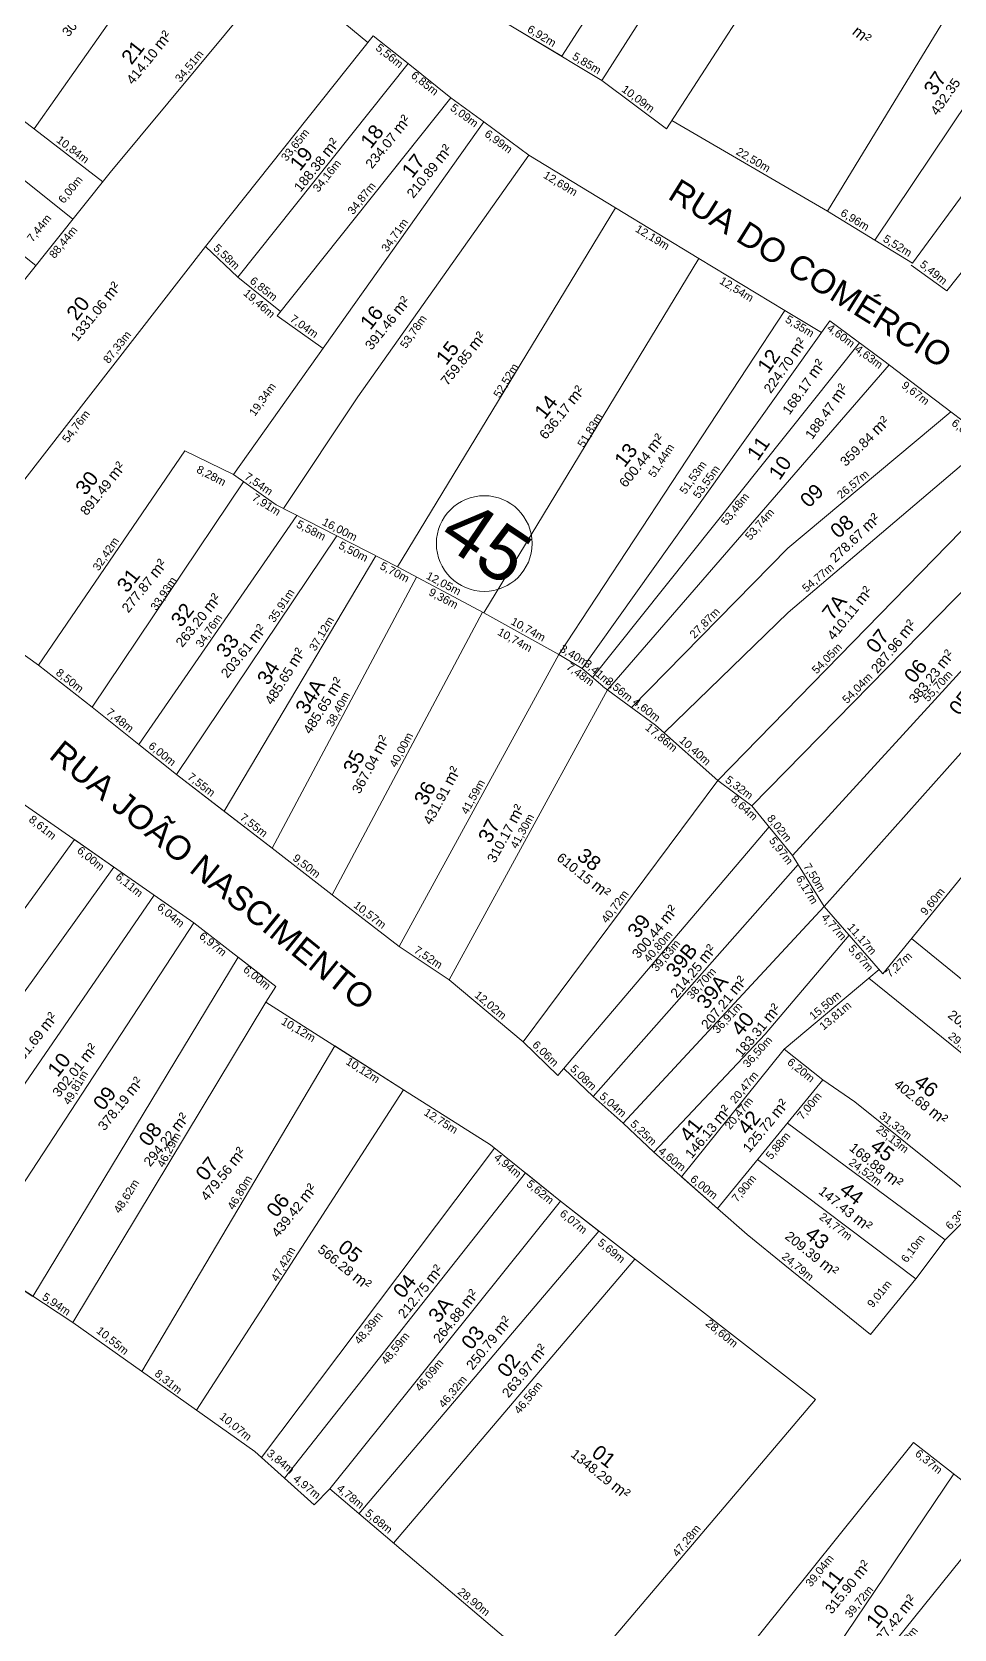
# Model space of a CAD drawing. Header units: metres. Extents: x 3808 to 8215, y 2374 to 6187.
# Drawn here: x 5761.7 to 5876.9, y 3909.4 to 4109 of the extents above; entities that cross this region are included whole.
import ezdxf

# ---------------------------------------------------------------- set-up
doc = ezdxf.new("R2010")
doc.units = ezdxf.units.M
doc.linetypes.add('CENTER', pattern=[2, 1.25, -0.25, 0.25, -0.25])
for name, color, linetype in [('0 - Cotas', 7, 'Continuous'), ('0 - Linhas Quadras', 7, 'Continuous'), ('0 - Nome Ruas', 7, 'CENTER'), ('0 - Numero de Lotes', 6, 'Continuous'), ('0 - Número de Quadra', 7, 'CENTER'), ('0 - Área Dos Lotes', 1, 'Continuous'), ('Fluxo', 170, 'Continuous')]:
    doc.layers.add(name, color=color, linetype=linetype)
doc.layers.add('0 - DIVISÃO DOS TERRENOS', color=7, linetype='Continuous', lineweight=5)
doc.styles.add('Arial', font='arial.ttf')
doc.styles.add('pedro', font='arial.ttf', dxfattribs={"height": 3})
doc.dimstyles.new('Copy(2) of ISO-25', dxfattribs={"dimtxt": 1, "dimasz": 2.5, "dimexe": 1.25, "dimexo": 0.625, "dimgap": 0.2, "dimtad": 1, "dimtoh": 1, "dimlfac": 1, "dimzin": 1, "dimtxsty": 'Arial', "dimblk": 'NONE', "dimcen": 0, "dimse1": 1, "dimse2": 1, "dimsd1": 1, "dimsd2": 1, "dimclrt": 256, "dimaunit": 1, "dimadec": 3, "dimazin": 0, "dimtfac": 1, "dimtmove": 0, "dimatfit": 3, "dimldrblk": 'NONE', "dimfxl": 1, "dimtolj": 1, "dimtzin": 0, "dimarcsym": 0})

# ---------------------------------------------------------------- blocks, each defined once
blk = doc.blocks.new('*D11793')
at = {"layer": 'Defpoints', "color": 0, "transparency": 16777216}
for p in [(5799.75, 4046.04, 0), (5804.64, 4043.53, 0), (5803.88, 4042.04)]:
    blk.add_point(p, dxfattribs=at)
at = {"layer": '0 - Cotas', "lineweight": 5, "transparency": 16777216, "insert": (5801.79, 4044.01), "char_height": 1, "attachment_point": 5, "rotation": 332.8755, "style": 'Arial'}
blk.add_mtext('\\A1;5,50m', dxfattribs=at)
blk = doc.blocks.new('_None')
blk = doc.blocks.new('*D11794')
at = {"layer": 'Defpoints', "color": 0, "transparency": 16777216}
for p in [(5804.64, 4043.53, 0), (5809.7, 4040.9, 0), (5808.97, 4039.48)]:
    blk.add_point(p, dxfattribs=at)
at = {"layer": '0 - Cotas', "lineweight": 5, "transparency": 16777216, "insert": (5806.95, 4041.43), "char_height": 1, "attachment_point": 5, "rotation": 332.465, "style": 'Arial'}
blk.add_mtext('\\A1;5,70m', dxfattribs=at)
blk = doc.blocks.new('*D11795')
at = {"layer": 'Defpoints', "color": 0, "transparency": 16777216}
for p in [(5779.73, 4016.23, 0), (5785.7, 4011.61, 0), (5785.7, 4011.61)]:
    blk.add_point(p, dxfattribs=at)
at = {"layer": '0 - Cotas', "lineweight": 5, "transparency": 16777216, "insert": (5782.79, 4014.88), "char_height": 1, "attachment_point": 5, "rotation": 322.2954, "style": 'Arial'}
blk.add_mtext('\\A1;7,55m', dxfattribs=at)
blk = doc.blocks.new('*D11796')
at = {"layer": 'Defpoints', "color": 0, "transparency": 16777216}
for p in [(5785.7, 4011.61, 0), (5791.68, 4006.99, 0), (5791.68, 4006.99)]:
    blk.add_point(p, dxfattribs=at)
at = {"layer": '0 - Cotas', "lineweight": 5, "transparency": 16777216, "insert": (5789.34, 4009.81), "char_height": 1, "attachment_point": 5, "rotation": 322.2954, "style": 'Arial'}
blk.add_mtext('\\A1;7,55m', dxfattribs=at)
blk = doc.blocks.new('*D11797')
at = {"layer": 'Defpoints', "color": 0, "transparency": 16777216}
for p in [(5804.64, 4043.53, 0), (5785.7, 4011.61, 0), (5785.7, 4011.61)]:
    blk.add_point(p, dxfattribs=at)
at = {"layer": '0 - Cotas', "lineweight": 5, "transparency": 16777216, "insert": (5797.92, 4033.77), "char_height": 1, "attachment_point": 5, "rotation": 59.3153, "style": 'Arial'}
blk.add_mtext('\\A1;37,12m', dxfattribs=at)
blk = doc.blocks.new('*D11798')
at = {"layer": 'Defpoints', "color": 0, "transparency": 16777216}
for p in [(5799.75, 4046.04, 0), (5779.73, 4016.23, 0), (5779.73, 4016.23)]:
    blk.add_point(p, dxfattribs=at)
at = {"layer": '0 - Cotas', "lineweight": 5, "transparency": 16777216, "insert": (5792.9, 4037.28), "char_height": 1, "attachment_point": 5, "rotation": 56.1038, "style": 'Arial'}
blk.add_mtext('\\A1;35,91m', dxfattribs=at)
blk = doc.blocks.new('*D11799')
at = {"layer": 'Defpoints', "color": 0, "transparency": 16777216}
for p in [(5794.78, 4048.58, 0), (5775.04, 4019.97, 0), (5775.04, 4019.97)]:
    blk.add_point(p, dxfattribs=at)
at = {"layer": '0 - Cotas', "lineweight": 5, "transparency": 16777216, "insert": (5783.85, 4034.15), "char_height": 1, "attachment_point": 5, "rotation": 55.3879, "style": 'Arial'}
blk.add_mtext('\\A1;34,76m', dxfattribs=at)
blk = doc.blocks.new('*D11815')
at = {"layer": 'Defpoints', "color": 0, "transparency": 16777216}
for p in [(5786.85, 4053.69, 0), (5793.05, 4049.4), (5793.09, 4049.45, 0)]:
    blk.add_point(p, dxfattribs=at)
at = {"layer": '0 - Cotas', "lineweight": 5, "transparency": 16777216, "insert": (5789.96, 4052.47), "char_height": 1, "attachment_point": 5, "rotation": 325.7726, "style": 'Arial'}
blk.add_mtext('\\A1;7,54m', dxfattribs=at)
blk = doc.blocks.new('*D11816')
at = {"layer": 'Defpoints', "color": 0, "transparency": 16777216}
for p in [(5808.66, 4105.08, 0), (5787.38, 4078.37, 0), (5788.7, 4077.31)]:
    blk.add_point(p, dxfattribs=at)
at = {"layer": '0 - Cotas', "lineweight": 5, "transparency": 16777216, "insert": (5798.59, 4091), "char_height": 1, "attachment_point": 5, "rotation": 51.4485, "style": 'Arial'}
blk.add_mtext('\\A1;34,16m', dxfattribs=at)
blk = doc.blocks.new('*D11817')
at = {"layer": 'Defpoints', "color": 0, "transparency": 16777216}
for p in [(5818.12, 4097.79, 0), (5798.04, 4069.47, 0), (5798.04, 4069.47)]:
    blk.add_point(p, dxfattribs=at)
at = {"layer": '0 - Cotas', "lineweight": 5, "transparency": 16777216, "insert": (5807.07, 4083.59), "char_height": 1, "attachment_point": 5, "rotation": 54.6634, "style": 'Arial'}
blk.add_mtext('\\A1;34,71m', dxfattribs=at)
blk = doc.blocks.new('*D11986')
at = {"layer": 'Defpoints', "color": 0, "transparency": 16777216}
for p in [(5861.35, 4072.92, 0), (5864.13, 4068.94), (5865.05, 4070.18, 0)]:
    blk.add_point(p, dxfattribs=at)
at = {"layer": '0 - Cotas', "transparency": 16777216, "insert": (5862.7, 4071), "char_height": 1, "attachment_point": 5, "rotation": 323.4501, "style": 'Arial'}
blk.add_mtext('\\A1;4,60m', dxfattribs=at)
blk = doc.blocks.new('*D11987')
at = {"layer": 'Defpoints', "color": 0, "transparency": 16777216}
for p in [(5865.05, 4070.18, 0), (5868.77, 4067.42, 0), (5867.82, 4066.15)]:
    blk.add_point(p, dxfattribs=at)
at = {"layer": '0 - Cotas', "transparency": 16777216, "insert": (5866.19, 4068.35), "char_height": 1, "attachment_point": 5, "rotation": 323.4501, "style": 'Arial'}
blk.add_mtext('\\A1;4,63m', dxfattribs=at)
blk = doc.blocks.new('*D11988')
at = {"layer": 'Defpoints', "color": 0, "transparency": 16777216}
for p in [(5868.77, 4067.42, 0), (5876.46, 4061.56, 0), (5875.43, 4060.21)]:
    blk.add_point(p, dxfattribs=at)
at = {"layer": '0 - Cotas', "transparency": 16777216, "insert": (5872.02, 4063.82), "char_height": 1, "attachment_point": 5, "rotation": 322.7078, "style": 'Arial'}
blk.add_mtext('\\A1;9,67m', dxfattribs=at)
blk = doc.blocks.new('*D11989')
at = {"layer": 'Defpoints', "color": 0, "transparency": 16777216}
for p in [(5865.05, 4070.18, 0), (5831.71, 4028.35, 0), (5833.03, 4027.3)]:
    blk.add_point(p, dxfattribs=at)
at = {"layer": '0 - Cotas', "transparency": 16777216, "insert": (5849.58, 4049.35), "char_height": 1, "attachment_point": 5, "rotation": 51.4477, "style": 'Arial'}
blk.add_mtext('\\A1;53,48m', dxfattribs=at)
blk = doc.blocks.new('*D11990')
at = {"layer": 'Defpoints', "color": 0, "transparency": 16777216}
for p in [(5868.77, 4067.42, 0), (5833.56, 4026.82, 0), (5834.86, 4025.7)]:
    blk.add_point(p, dxfattribs=at)
at = {"layer": '0 - Cotas', "transparency": 16777216, "insert": (5852.65, 4047.44), "char_height": 1, "attachment_point": 5, "rotation": 49.0726, "style": 'Arial'}
blk.add_mtext('\\A1;53,74m', dxfattribs=at)
blk = doc.blocks.new('*D11991')
at = {"layer": 'Defpoints', "color": 0, "transparency": 16777216}
for p in [(5876.46, 4061.56, 0), (5856.1, 4044.5), (5856.1, 4044.5)]:
    blk.add_point(p, dxfattribs=at)
at = {"layer": '0 - Cotas', "transparency": 16777216, "insert": (5864.3, 4052.42), "char_height": 1, "attachment_point": 5, "rotation": 39.966, "style": 'Arial'}
blk.add_mtext('\\A1;26,57m', dxfattribs=at)
blk = doc.blocks.new('*D11992')
at = {"layer": 'Defpoints', "color": 0, "transparency": 16777216}
for p in [(5856.1, 4044.5), (5836.6, 4024.58, 0), (5836.6, 4024.58)]:
    blk.add_point(p, dxfattribs=at)
at = {"layer": '0 - Cotas', "transparency": 16777216, "insert": (5845.78, 4035.1), "char_height": 1, "attachment_point": 5, "rotation": 45.6027, "style": 'Arial'}
blk.add_mtext('\\A1;27,87m', dxfattribs=at)
blk = doc.blocks.new('*D11993')
at = {"layer": 'Defpoints', "color": 0, "transparency": 16777216}
for p in [(5876.46, 4061.56, 0), (5880.29, 4056.54), (5881.3, 4057.87, 0)]:
    blk.add_point(p, dxfattribs=at)
at = {"layer": '0 - Cotas', "transparency": 16777216, "insert": (5878.26, 4059.1), "char_height": 1, "attachment_point": 5, "rotation": 322.7078, "style": 'Arial'}
blk.add_mtext('\\A1;6,09m', dxfattribs=at)

msp = doc.modelspace()

# ---------------------------------------------------------------- hatches: boundary and pattern name
at = {"layer": 'Fluxo', "lineweight": 5}
h = msp.add_hatch(dxfattribs=at)
h.set_pattern_fill('ANSI32', color=256, scale=0.15)
h.set_pattern_definition([(45, (-581.274, 256.0805), (-1.01027881, 1.01027881), []), (45, (-580.6005, 256.0805), (-1.01027881, 1.01027881), [])])
edge = h.paths.add_edge_path()
edge.add_arc((6409.322, 3934.822), 605.94, 215.558436, 220.888153)
edge.add_arc((6409.322, 3934.822), 601.94, 215.558436, 220.888153)
edge.add_line((5951.237, 3538.183), (5954.261, 3540.801))
edge.add_arc((10925.118, 7550.386), 6385.997, 217.3930198, 218.3872368)
edge.add_arc((10925.118, 7550.386), 6389.997, 217.3930198, 218.3872368)
edge.add_arc((8022.058, 5423.597), 2788.956, 216.17081, 218.897105)
edge.add_arc((8022.058, 5423.597), 2792.956, 216.17081, 218.897105)
edge.add_arc((6561.25, 4446.689), 1035.746, 216.369866, 220.234553)
edge.add_arc((6561.25, 4446.689), 1039.746, 216.369866, 220.234553)
edge.add_line((5727.223, 3832.546), (5655.544, 3923.802))
edge.add_line((5724.078, 3830.075), (5652.399, 3921.332))
edge.add_line((5655.674, 3923.617), (5438.849, 4274.969))
edge.add_line((5652.27, 3921.517), (5435.445, 4272.868))

# ---------------------------------------------------------------- linework, layer by layer
at = {"layer": '0 - Cotas', "lineweight": 5}
for p, q in [((5814.024, 4100.812, 0), (5806.49, 4091.358, 0)), ((5785.703, 4011.612, 0), (5804.645, 4043.533, 0)), ((5779.727, 4016.232, 0), (5791.679, 4006.992, 0))]:
    msp.add_line(p, q, dxfattribs=at)
at = {"layer": '0 - DIVISÃO DOS TERRENOS'}
for p, q in [((5861.35, 4072.918, 0), (5865.045, 4070.179, 0)), ((5865.045, 4070.179, 0), (5831.714, 4028.354, 0)), ((5868.768, 4067.419, 0), (5833.564, 4026.817, 0)), ((5876.459, 4061.562, 0), (5856.098, 4044.498)), ((5856.098, 4044.498), (5836.598, 4024.583, 0)), ((5856.157, 4036.485, 0), (5840.665, 4021.423, 0))]:
    msp.add_line(p, q, dxfattribs=at)
at = {"layer": '0 - Linhas Quadras', "linetype": 'Continuous', "lineweight": 5}
for p, q in [((5840.946, 4096.915, 0), (5869.23, 4140.651, 0)), ((5827.856, 4105.985, 0), (5846.493, 4134.917, 0)), ((5861.05, 4086.621, 0), (5889.181, 4132.721, 0)), ((5832.864, 4102.957, 0), (5851.112, 4131.576, 0)), ((5866.994, 4082.994, 0), (5897, 4127.867, 0)), ((5781.312, 4124.413, 0), (5761.945, 4096.921, 0)), ((5871.703, 4080.121, 0), (5903.44, 4123.56, 0)), ((5909.266, 4118.627, 0), (5875.964, 4076.664, 0)), ((5792.545, 4116.897, 0), (5771.452, 4091.454, 0)), ((5803.643, 4107.697, 0), (5792.545, 4116.897, 0)), ((5815.979, 4113.166, 0), (5832.864, 4102.957, 0)), ((5804.319, 4108.546, 0), (5783.347, 4082.228, 0)), ((5808.665, 4105.083, 0), (5804.319, 4108.546, 0)), ((5821.937, 4109.563, 0), (5827.856, 4105.985, 0)), ((5749.354, 4106.6, 0), (5770.539, 4090.314, 0)), ((5808.665, 4105.083, 0), (5787.377, 4078.37, 0)), ((5814.024, 4100.812, 0), (5808.665, 4105.083, 0)), ((5832.864, 4102.957, 0), (5840.946, 4096.915, 0)), ((5814.024, 4100.812, 0), (5792.294, 4073.544, 0)), ((5818.118, 4097.79, 0), (5814.024, 4100.812, 0)), ((5741.325, 4096.475, 0), (5762.139, 4079.818, 0)), ((5818.118, 4097.79, 0), (5786.854, 4053.694, 0)), ((5823.738, 4093.64, 0), (5818.118, 4097.79, 0)), ((5841.617, 4097.952, 0), (5861.05, 4086.621, 0)), ((5823.738, 4093.64, 0), (5802.372, 4063.426, 0)), ((5834.588, 4087.052, 0), (5823.738, 4093.64, 0)), ((5771.452, 4091.454, 0), (5736.837, 4048.204, 0)), ((5758.605, 4092.179, 0), (5766.789, 4085.629, 0)), ((5834.588, 4087.052, 0), (5807.33, 4042.158, 0)), ((5845.011, 4080.724, 0), (5834.588, 4087.052, 0)), ((5861.05, 4086.621, 0), (5866.994, 4082.994, 0)), ((5866.994, 4082.994, 0), (5871.703, 4080.121, 0)), ((5783.347, 4082.228, 0), (5749.778, 4038.964, 0)), ((5783.347, 4082.228, 0), (5787.377, 4078.37, 0)), ((5845.011, 4080.724, 0), (5818.114, 4036.425, 0)), ((5855.727, 4074.218, 0), (5845.011, 4080.724, 0)), ((5875.964, 4076.664, 0), (5871.539, 4079.897, 0)), ((5787.377, 4078.37, 0), (5792.736, 4074.099, 0)), ((5792.294, 4073.544, 0), (5798.039, 4069.471, 0)), ((5855.727, 4074.218, 0), (5827.508, 4031.21, 0)), ((5861.35, 4072.918, 0), (5830.42, 4029.462, 0)), ((5860.299, 4071.442, 0), (5855.727, 4074.218, 0)), ((5867.944, 4068.047, 0), (5861.35, 4072.918, 0)), ((5873.343, 4063.935, 0), (5867.944, 4068.047, 0)), ((5793.087, 4049.454, 0), (5802.372, 4063.426, 0)), ((5881.301, 4057.874, 0), (5873.343, 4063.935, 0)), ((5762.498, 4029.882, 0), (5780.772, 4056.66, 0)), ((5780.772, 4056.66, 0), (5786.854, 4053.694, 0)), ((5881.301, 4057.874, 0), (5856.157, 4036.485, 0)), ((5769.186, 4024.642, 0), (5788.1, 4052.811, 0)), ((5786.854, 4053.694, 0), (5792.177, 4049.92, 0)), ((5885.105, 4054.163, 0), (5847.36, 4015.478, 0)), ((5889.428, 4050.889, 0), (5851.619, 4012.285, 0)), ((5775.037, 4019.974, 0), (5794.783, 4048.585, 0)), ((5807.33, 4042.158, 0), (5792.177, 4049.92, 0)), ((5894.251, 4047.238, 0), (5856.711, 4006.088, 0)), ((5779.727, 4016.232, 0), (5799.754, 4046.039, 0)), ((5899.431, 4043.316, 0), (5860.635, 3999.699, 0)), ((5791.679, 4006.992, 0), (5809.703, 4040.896, 0)), ((5807.33, 4042.158, 0), (5818.114, 4036.425, 0)), ((5749.778, 4038.964, 0), (5762.498, 4029.882, 0)), ((5799.196, 4001.182, 0), (5817.971, 4036.501, 0)), ((5818.114, 4036.425, 0), (5827.508, 4031.21, 0)), ((5807.557, 3994.719, 0), (5827.508, 4031.21, 0)), ((5827.508, 4031.21, 0), (5830.42, 4029.462, 0)), ((5762.498, 4029.882, 0), (5769.186, 4024.642, 0)), ((5830.42, 4029.462, 0), (5833.008, 4027.247, 0)), ((5813.816, 3990.541, 0), (5833.564, 4026.817, 0)), ((5832.998, 4027.235, 0), (5839.582, 4022.385, 0)), ((5769.186, 4024.642, 0), (5775.037, 4019.974, 0)), ((5839.582, 4022.385, 0), (5847.36, 4015.478, 0)), ((5775.037, 4019.974, 0), (5779.727, 4016.232, 0)), ((5779.727, 4016.232, 0), (5784.87, 4012.256, 0)), ((5823.033, 3982.821, 0), (5847.36, 4015.478, 0)), ((5847.36, 4015.478, 0), (5851.619, 4012.285, 0)), ((5781.908, 3997.675, 0), (5759.91, 4013.026, 0)), ((5784.87, 4012.256, 0), (5791.679, 4006.992, 0)), ((5851.619, 4012.285, 0), (5856.711, 4006.088, 0)), ((5868, 3991.307, 0), (5884.558, 4011.719, 0)), ((5827.355, 3978.576, 0), (5853.76, 4009.679, 0)), ((5766.986, 4008.088, 0), (5740.76, 3971.796, 0)), ((5771.923, 4004.643, 0), (5766.986, 4008.088, 0)), ((5791.679, 4006.992, 0), (5799.196, 4001.182, 0)), ((5771.923, 4004.643, 0), (5745.51, 3967.878, 0)), ((5831.778, 3975.954, 0), (5857.406, 4004.956, 0)), ((5856.711, 4006.088, 0), (5860.635, 3999.699, 0)), ((5776.944, 4001.139, 0), (5750.934, 3963.238, 0)), ((5781.908, 3997.675, 0), (5776.944, 4001.139, 0)), ((5799.196, 4001.182, 0), (5807.557, 3994.719, 0)), ((5835.557, 3972.615, 0), (5860.635, 3999.699, 0)), ((5860.635, 3999.699, 0), (5868, 3991.307, 0)), ((5754.499, 3955.765, 0), (5781.908, 3997.675, 0)), ((5792.162, 3989.725, 0), (5781.908, 3997.675, 0)), ((5807.557, 3994.719, 0), (5813.816, 3990.541, 0)), ((5853.274, 3983.774, 0), (5863.78, 3996.115, 0)), ((5893.248, 3978.106, 0), (5871.562, 3995.698, 0)), ((5787.42, 3993.401, 0), (5761.796, 3950.977, 0)), ((5792.162, 3989.725, 0), (5787.42, 3993.401, 0)), ((5866.226, 3990.765, 0), (5855.643, 3981.894, 0)), ((5866.226, 3990.765, 0), (5867.522, 3991.852, 0)), ((5888.955, 3972.406, 0), (5866.226, 3990.765, 0)), ((5790.904, 3987.745, 0), (5792.162, 3989.725, 0)), ((5813.816, 3990.541, 0), (5823.033, 3982.821, 0)), ((5790.904, 3987.745, 0), (5766.791, 3947.699, 0)), ((5808.114, 3976.817, 0), (5790.904, 3987.745, 0)), ((5823.033, 3982.821, 0), (5827.355, 3978.576, 0)), ((5839.355, 3968.99, 0), (5853.274, 3983.774, 0)), ((5799.509, 3982.281, 0), (5775.417, 3941.583, 0)), ((5808.114, 3976.817, 0), (5799.509, 3982.281, 0)), ((5860.498, 3978.041, 0), (5855.643, 3981.894, 0)), ((5828.112, 3979.468, 0), (5831.778, 3975.954, 0)), ((5808.114, 3976.817, 0), (5782.213, 3936.764, 0)), ((5818.949, 3969.937, 0), (5808.114, 3976.817, 0)), ((5847.314, 3961.981, 0), (5860.498, 3978.041, 0)), ((5864.472, 3975.295, 0), (5860.498, 3978.041, 0)), ((5831.778, 3975.954, 0), (5835.557, 3972.615, 0)), ((5880.302, 3962.578, 0), (5864.472, 3975.295, 0)), ((5875.78, 3958.066, 0), (5856.056, 3972.63, 0)), ((5835.557, 3972.615, 0), (5839.355, 3968.99, 0)), ((5819.481, 3969.508, 0), (5790.359, 3930.828, 0)), ((5827.706, 3962.876, 0), (5818.949, 3969.937, 0)), ((5839.355, 3968.99, 0), (5847.314, 3961.981, 0)), ((5872.114, 3953.195, 0), (5852.327, 3968.088, 0)), ((5823.328, 3966.407, 0), (5793.219, 3928.261, 0)), ((5827.706, 3962.876, 0), (5823.328, 3966.407, 0)), ((5827.706, 3962.876, 0), (5798.883, 3926.911, 0)), ((5859.567, 3938.083, 0), (5827.706, 3962.876, 0)), ((5832.502, 3959.145, 0), (5827.706, 3962.876, 0)), ((5847.314, 3961.981, 0), (5851.019, 3958.716, 0)), ((5875.78, 3958.066, 0), (5880.302, 3962.578, 0)), ((5832.502, 3959.145, 0), (5802.53, 3923.817, 0)), ((5851.019, 3958.716, 0), (5855.731, 3954.892, 0)), ((5872.114, 3953.195, 0), (5875.78, 3958.066, 0)), ((5766.791, 3947.699, 0), (5754.499, 3955.765, 0)), ((5761.796, 3950.977, 0), (5754.499, 3955.765, 0)), ((5836.991, 3955.651, 0), (5806.863, 3920.14, 0)), ((5855.731, 3954.892, 0), (5866.439, 3946.202, 0)), ((5866.439, 3946.202, 0), (5872.114, 3953.195, 0)), ((5789.516, 3931.585, 0), (5766.791, 3947.699, 0)), ((5859.567, 3938.083, 0), (5828.658, 3901.65, 0)), ((5841.821, 3895.328, 0), (5871.819, 3932.717, 0)), ((5871.819, 3932.717, 0), (5895.563, 3914.151, 0)), ((5796.922, 3924.937, 0), (5789.516, 3931.585, 0)), ((5854.544, 3895.688, 0), (5876.836, 3928.794, 0)), ((5798.883, 3926.911, 0), (5796.922, 3924.937, 0)), ((5828.658, 3901.65, 0), (5798.883, 3926.911, 0)), ((5882.662, 3924.239, 0), (5857.528, 3893.011, 0))]:
    msp.add_line(p, q, dxfattribs=at)
at = {"layer": '0 - Linhas Quadras', "lineweight": 5}
for p, q in [((5842.811, 3965.946, 0), (5855.643, 3981.894, 0)), ((5847.314, 3961.981, 0), (5842.811, 3965.946, 0))]:
    msp.add_line(p, q, dxfattribs=at)
at = {"layer": '0 - Número de Quadra', "linetype": 'ByBlock', "lineweight": 5}
msp.add_circle((5818.181, 4045.085, 0), 5.979, dxfattribs=at)

# ---------------------------------------------------------------- texts
at = {"layer": '0 - Cotas', "lineweight": 5, "style": 'Arial'}
for s, rotation, p in [('6,92m', 328.84388, (5823.458, 4109.111, 0)), ('34,51m', 50.38223, (5780.215, 4102.648, 0)), ('5,56m', 321.44849, (5804.525, 4106.874, 0)), ('5,85m', 328.84388, (5829.089, 4105.706, 0)), ('6,85m', 321.44849, (5808.936, 4103.432, 0)), ('10,09m', 323.21791, (5835.254, 4101.67, 0)), ('5,09m', 323.5623, (5813.846, 4099.354, 0)), ('33,65m', 51.44849, (5793.485, 4092.787, 0)), ('6,99m', 323.5623, (5818.124, 4096.089, 0)), ('10,84m', 322.44907, (5764.642, 4095.352, 0)), ('22,50m', 329.75346, (5849.544, 4093.793, 0)), ('6,00m', 51.32833, (5765.65, 4087.509, 0)), ('12,69m', 328.73534, (5825.463, 4090.872, 0)), ('34,87m', 51.44849, (5801.796, 4086.11, 0)), ('6,96m', 328.60862, (5862.589, 4086.15, 0)), ('7,44m', 51.32833, (5761.743, 4082.693, 0)), ('88,44m', 50.95918, (5764.492, 4080.63, 0)), ('12,19m', 328.73534, (5836.957, 4084.15, 0)), ('5,58m', 316.25356, (5784.247, 4081.919, 0)), ('5,52m', 328.60862, (5867.913, 4082.902, 0)), ('5,49m', 320.95059, (5872.508, 4079.804, 0)), ('19,46m', 319.034, (5787.994, 4076.247, 0)), ('6,85m', 321.44849, (5788.802, 4077.746, 0)), ('12,54m', 328.73534, (5847.469, 4077.658, 0)), ('7,04m', 324.66337, (5793.824, 4072.95, 0)), ('53,78m', 55.25185, (5808.404, 4069.382, 0)), ('5,35m', 328.73534, (5855.699, 4072.832, 0)), ('87,33m', 51.91502, (5771.262, 4067.502, 0)), ('52,52m', 58.73534, (5820.113, 4063.211, 0)), ('19,34m', 54.66337, (5789.527, 4060.92, 0)), ('54,76m', 52.19248, (5766.139, 4057.585, 0)), ('51,83m', 58.73534, (5830.611, 4057.007, 0)), ('51,44m', 56.73004, (5839.431, 4053.238, 0)), ('8,28m', 332.28479, (5782.133, 4054.035, 0)), ('51,53m', 54.55892, (5843.315, 4051.163, 0)), ('53,55m', 54.6938, (5844.994, 4050.619, 0)), ('7,91m', 327.69508, (5789.065, 4050.575, 0)), ('5,58m', 332.87548, (5794.611, 4047.185, 0)), ('16,00m', 332.87548, (5797.835, 4047.471, 0)), ('32,42m', 55.68974, (5770, 4041.585, 0)), ('33,93m', 56.12193, (5777.229, 4036.62, 0)), ('12,05m', 332.00436, (5810.825, 4040.752, 0)), ('54,77m', 40.38653, (5858.421, 4038.934, 0)), ('9,36m', 332.00436, (5811.147, 4038.699, 0)), ('10,74m', 330.96708, (5821.405, 4035.055, 0)), ('10,74m', 330.96708, (5819.741, 4033.737, 0)), ('3,40m', 329.02295, (5827.519, 4031.67, 0)), ('3,41m', 319.16359, (5830.518, 4029.916, 0)), ('54,05m', 45.70411, (5859.711, 4028.709, 0)), ('8,50m', 321.92184, (5764.574, 4028.763, 0)), ('7,48m', 324.04249, (5828.337, 4029.476, 0)), ('54,04m', 45.59577, (5863.516, 4025.004, 0)), ('55,70m', 47.62661, (5873.627, 4025.223, 0)), ('3,56m', 320.28907, (5833.219, 4027.725, 0)), ('7,48m', 321.41645, (5770.853, 4023.823, 0)), ('38,40m', 62.00436, (5799.252, 4022.089, 0)), ('4,60m', 322.25155, (5836.629, 4025.114, 0)), ('40,00m', 62.00436, (5807.154, 4017.004, 0)), ('17,86m', 320.58269, (5838.208, 4021.924, 0)), ('10,40m', 318.39485, (5842.456, 4020.368, 0)), ('6,00m', 321.41645, (5776.128, 4019.614, 0)), ('41,59m', 61.33294, (5816.082, 4011.144, 0)), ('5,32m', 323.13899, (5848.189, 4015.357, 0)), ('8,64m', 317.82105, (5848.916, 4012.991, 0)), ('8,61m', 320.93117, (5761.191, 4010.431, 0)), ('41,30m', 61.43647, (5822.242, 4006.856, 0)), ('8,02m', 309.41185, (5853.444, 4010.694, 0)), ('6,00m', 320.93117, (5767.208, 4006.551, 0)), ('5,97m', 307.66707, (5853.708, 4007.922, 0)), ('9,50m', 322.29542, (5794.159, 4005.581, 0)), ('7,50m', 301.55135, (5858.004, 4004.747, 0)), ('6,11m', 320.93117, (5772.021, 4003.268, 0)), ('6,17m', 301.55135, (5857.08, 4003.2, 0)), ('40,72m', 53.31696, (5833.505, 3997.549, 0)), ('9,60m', 50.95061, (5873.343, 3998.529, 0)), ('6,04m', 320.93117, (5777.208, 3999.476, 0)), ('10,57m', 322.29542, (5801.753, 3999.711, 0)), ('4,77m', 311.27517, (5860.231, 3998.314, 0)), ('11,17m', 311.27517, (5863.467, 3997.078, 0)), ('6,97m', 320.93117, (5782.474, 3995.859, 0)), ('7,52m', 326.27673, (5809.304, 3994.034, 0)), ('40,80m', 49.66943, (5838.768, 3992.638, 0)), ('39,63m', 49.66943, (5839.73, 3991.482, 0)), ('5,67m', 311.27517, (5863.588, 3994.409, 0)), ('7,27m', 42.75529, (5868.879, 3990.765, 0)), ('6,00m', 320.93117, (5787.977, 3991.673, 0)), ('38,70m', 48.53324, (5844.134, 3988.039, 0)), ('12,02m', 320.04875, (5816.871, 3988.503, 0)), ('15,50m', 39.9706, (5859.306, 3985.486, 0)), ('36,91m', 47.20201, (5847.345, 3983.75, 0)), ('13,81m', 39.9706, (5860.571, 3984.194, 0)), ('10,12m', 329.60988, (5792.71, 3985.081, 0)), ('6,06m', 315.52225, (5824.102, 3982.331, 0)), ('36,50m', 47.99662, (5851.13, 3979.486, 0)), ('29,22m', 321.07254, (5876.048, 3983.345, 0)), ('10,12m', 327.51821, (5800.79, 3980.089, 0)), ('6,20m', 320.93117, (5855.945, 3980.094, 0)), ('49,81m', 58.90189, (5766.342, 3974.835, 0)), ('5,08m', 316.22391, (5828.831, 3979.332, 0)), ('20,47m', 50.93117, (5849.561, 3974.989, 0)), ('5,04m', 318.53324, (5832.49, 3975.859, 0)), ('20,47m', 50.93117, (5848.905, 3971.761, 0)), ('7,00m', 50.61751, (5857.949, 3972.987, 0)), ('12,75m', 327.75438, (5810.541, 3973.728, 0)), ('5,25m', 316.3367, (5836.339, 3972.421, 0)), ('31,32m', 321.9276, (5867.449, 3973.38, 0)), ('46,29m', 61.94505, (5778.114, 3967.015, 0)), ('5,88m', 50.61751, (5854.035, 3967.999, 0)), ('25,13m', 322.01797, (5867.049, 3971.689, 0)), ('4,94m', 320.93117, (5819.307, 3968.187, 0)), ('4,60m', 320.93117, (5839.842, 3968.992, 0)), ('24,52m', 323.55832, (5863.637, 3967.529, 0)), ('48,62m', 57.76791, (5772.64, 3961.27, 0)), ('46,80m', 59.42226, (5786.872, 3961.715, 0)), ('5,62m', 320.93117, (5823.36, 3964.877, 0)), ('6,00m', 320.93117, (5843.822, 3965.486, 0)), ('7,90m', 50.61751, (5849.779, 3962.675, 0)), ('6,07m', 320.93117, (5827.522, 3961.164, 0)), ('24,77m', 323.03324, (5859.949, 3960.723, 0)), ('6,39m', 44.93885, (5876.398, 3959.247, 0)), ('47,42m', 60.64147, (5792.344, 3952.75, 0)), ('5,69m', 320.93117, (5832.265, 3957.527, 0)), ('6,10m', 53.03324, (5870.961, 3955.113, 0)), ('24,79m', 320.47748, (5855.252, 3955.82, 0)), ('9,01m', 50.93995, (5866.699, 3949.478, 0)), ('5,94m', 326.2974, (5762.848, 3950.685, 0)), ('48,39m', 50.93117, (5802.618, 3944.911, 0)), ('10,55m', 320.93117, (5769.634, 3946.534, 0)), ('28,60m', 320.93117, (5845.747, 3947.448, 0)), ('48,59m', 50.93117, (5805.977, 3942.375, 0)), ('46,09m', 50.93117, (5810.22, 3939.025, 0)), ('8,31m', 320.93117, (5776.911, 3941.165, 0)), ('46,32m', 50.93117, (5813.15, 3936.957, 0)), ('46,56m', 50.93117, (5822.578, 3936.207, 0)), ('10,07m', 320.93117, (5785.004, 3935.802, 0)), ('3,84m', 320.93117, (5790.923, 3931.194, 0)), ('6,37m', 320.93117, (5871.912, 3931.166, 0)), ('4,97m', 320.93117, (5794.219, 3928.026, 0)), ('4,78m', 320.93117, (5799.655, 3926.818, 0)), ('5,68m', 320.93117, (5803.197, 3923.72, 0)), ('47,28m', 50.93117, (5842.356, 3918.337, 0)), ('39,04m', 50.93117, (5858.991, 3914.579, 0)), ('28,90m', 320.93117, (5814.779, 3913.883, 0)), ('39,72m', 50.93117, (5863.921, 3910.697, 0)), ('40,09m', 50.93117, (5869.502, 3905.567, 0))]:
    msp.add_text(s, height=1, rotation=rotation, dxfattribs=at).set_placement(p)
at = {"layer": '0 - Nome Ruas', "linetype": 'Continuous', "lineweight": 5, "style": 'pedro'}
for s, rotation, p in [('RUA DO COMÉRCIO', 328.09484, (5840.963, 4088.283, 0)), ('RUA JOÃO NASCIMENTO', 320.94512, (5763.641, 4018.379, 0))]:
    msp.add_text(s, height=3, rotation=rotation, dxfattribs=at).set_placement(p)
at = {"layer": '0 - Numero de Lotes', "lineweight": 5, "style": 'Arial'}
for s, rotation, p in [('21', 51.92725, (5774.112, 4104.819, -540.279)), ('37', 56.00923, (5874.453, 4100.939, -540.279)), ('18', 51.92725, (5803.999, 4094.322, -540.279)), ('19', 51.92725, (5795.156, 4091.525, -540.279)), ('17', 51.92725, (5809.164, 4090.635, -540.279)), ('20', 51.92725, (5767.264, 4072.836, -540.279)), ('16', 51.92725, (5803.953, 4071.668, -540.279)), ('15', 51.92725, (5813.422, 4067.245, -540.279)), ('12', 55.39238, (5853.667, 4066.229, -540.279)), ('14', 51.92725, (5825.728, 4060.496, -540.279)), ('13', 51.92725, (5835.705, 4054.487, -540.279)), ('11', 55.39238, (5852.361, 4055.32, -540.279)), ('10', 55.39238, (5855.078, 4052.886, -540.279)), ('30', 51.92725, (5768.369, 4050.989, -540.279)), ('09', 44.91003, (5858.732, 4049.441, -540.279)), ('08', 40.30363, (5862.376, 4045.623, -540.279)), ('31', 51.92725, (5773.554, 4038.814, -540.279)), ('32', 51.92725, (5780.296, 4034.501, -540.279)), ('7A', 51.92725, (5861.674, 4035.377, -540.279)), ('33', 51.92725, (5785.941, 4030.658, -540.279)), ('07', 51.92725, (5867.16, 4031.239, -540.279)), ('06', 51.92725, (5871.908, 4027.49, -540.279)), ('34', 58.4996, (5791.22, 4027.246, -540.279)), ('34A', 58.4996, (5796.011, 4023.582, -540.279)), ('05', 51.92725, (5877.529, 4023.479, -540.279)), ('35', 62.30702, (5802.036, 4016.133, -540.279)), ('36', 62.30702, (5810.908, 4012.216, -540.279)), ('37', 62.30702, (5818.92, 4007.506, -540.279)), ('38', 321.92725, (5829.629, 4005.758, -540.279)), ('39', 51.29314, (5837.325, 3995.618, -540.279)), ('39B', 51.29314, (5842.123, 3990.68, -540.279)), ('39A', 51.29314, (5845.954, 3986.747, -540.279)), ('40', 51.29314, (5850.276, 3983.38, -540.279)), ('10', 51.92725, (5764.897, 3978.279, -540.279)), ('09', 51.92725, (5770.583, 3974.09, -540.279)), ('46', 321.92725, (5871.733, 3977.469, -540.279)), ('08', 51.92725, (5776.287, 3969.585, -540.279)), ('41', 51.92725, (5843.836, 3970.134, -540.279)), ('42', 51.92725, (5851.093, 3971.053, -540.279)), ('45', 321.92725, (5866.267, 3969.436, -540.279)), ('07', 51.92725, (5783.391, 3965.276, -540.279)), ('44', 321.92725, (5862.419, 3964.013, -540.279)), ('06', 51.92725, (5792.243, 3960.716, -540.279)), ('43', 321.92725, (5858.117, 3958.466, -540.279)), ('05', 321.92725, (5799.762, 3956.792, -540.279)), ('04', 51.92725, (5808.056, 3950.601, -540.279)), ('3A', 51.92725, (5812.46, 3947.526, -540.279)), ('03', 51.92725, (5816.584, 3944.178, -540.279)), ('02', 51.92725, (5821.065, 3940.696, -540.279)), ('01', 321.92725, (5831.459, 3931.15, -540.279)), ('11', 51.92725, (5861.451, 3913.682, -540.279)), ('10', 51.92725, (5867.168, 3909.346, -540.279))]:
    msp.add_text(s, height=1.8197, rotation=rotation, dxfattribs=at).set_placement(p)
at = {"layer": '0 - Número de Quadra', "linetype": 'Continuous', "lineweight": 5, "style": 'pedro'}
msp.add_text('45', height=6.7786, rotation=326.0146, dxfattribs=at).set_placement((5812.212, 4045.439, 0))
at = {"layer": '0 - Área Dos Lotes', "lineweight": 5, "style": 'Arial'}
for s, height, rotation, p in [('303.50 ', 1.2, 50.93117, (5766.246, 4108.318, 0)), ('m²', 1.4, 50.93117, (5777.813, 4106.702, 0)), ('m²', 1.4, 320.93117, (5864.048, 4108.855, 0)), ('414.10 ', 1.2, 50.93117, (5774.288, 4102.359, 0)), ('432.35 ', 1.2, 55.01315, (5874.803, 4098.499, 0)), ('m²', 1.4, 50.93117, (5807.683, 4096.183, 0)), ('234.07 ', 1.2, 50.93117, (5804.158, 4091.841, 0)), ('m²', 1.4, 50.93117, (5798.755, 4093.283, 0)), ('m²', 1.4, 50.93117, (5812.848, 4092.497, 0)), ('188.38 ', 1.2, 50.93117, (5795.23, 4088.94, 0)), ('210.89 ', 1.2, 50.93117, (5809.322, 4088.154, 0)), ('m²', 1.4, 50.93117, (5771.451, 4075.317, 0)), ('1331.06 ', 1.2, 50.93117, (5767.338, 4070.251, 0)), ('m²', 1.4, 50.93117, (5807.623, 4073.512, 0)), ('391.46 ', 1.2, 50.93117, (5804.098, 4069.17, 0)), ('m²', 1.4, 50.93117, (5817.087, 4069.083, 0)), ('m²', 1.4, 54.3963, (5857.231, 4068.31, 0)), ('759.85 ', 1.2, 50.93117, (5813.562, 4064.74, 0)), ('224.70', 1.2, 54.3963, (5853.975, 4063.762, 0)), ('m²', 1.4, 54.3963, (5859.569, 4065.634, 0)), ('m²', 1.4, 50.93117, (5829.403, 4062.346, 0)), ('168.17', 1.2, 54.3963, (5856.313, 4061.087, 0)), ('m²', 1.4, 54.3963, (5862.419, 4062.559, 0)), ('636.17 ', 1.2, 50.93117, (5825.877, 4058.004, 0)), ('188.47', 1.2, 54.3963, (5859.163, 4058.012, 0)), ('m²', 1.4, 44.53911, (5867.33, 4058.556, 0)), ('m²', 1.4, 50.93117, (5839.38, 4056.338, 0)), ('359.84', 1.2, 44.53911, (5863.344, 4054.633, 0)), ('600.44 ', 1.2, 50.93117, (5835.855, 4051.995, 0)), ('m²', 1.4, 50.93117, (5772.041, 4052.836, 0)), ('891.49 ', 1.2, 50.93117, (5768.516, 4048.493, 0)), ('m²', 1.4, 43.21579, (5866.11, 4046.445, 0)), ('278.67', 1.2, 43.21579, (5862.034, 4042.615, 0)), ('m²', 1.4, 50.93117, (5777.238, 4040.675, 0)), ('277.87 ', 1.2, 50.93117, (5773.712, 4036.333, 0)), ('m²', 1.4, 50.93117, (5783.98, 4036.363, 0)), ('m²', 1.4, 50.93117, (5865.375, 4037.26, 0)), ('263.20 ', 1.2, 50.93117, (5780.455, 4032.02, 0)), ('410.11', 1.2, 50.93117, (5861.85, 4032.917, 0)), ('m²', 1.4, 50.93117, (5789.624, 4032.519, 0)), ('m²', 1.4, 50.93117, (5870.844, 4033.1, 0)), ('203.61 ', 1.2, 50.93117, (5786.099, 4028.177, 0)), ('287.96 ', 1.2, 50.93117, (5867.318, 4028.758, 0)), ('m²', 1.4, 57.50352, (5794.681, 4029.54)), ('m²', 1.4, 50.93117, (5875.578, 4029.335, 0)), ('485.65 ', 1.2, 57.50352, (5791.676, 4024.823)), ('383.23 ', 1.2, 50.93117, (5872.053, 4024.992, 0)), ('m²', 1.4, 57.50352, (5799.472, 4025.876)), ('485.65 ', 1.2, 57.50352, (5796.468, 4021.159)), ('m²', 1.4, 61.31094, (5805.314, 4018.609, 0)), ('367.04 ', 1.2, 61.31094, (5802.629, 4013.702, 0)), ('m²', 1.4, 61.31094, (5814.209, 4014.735, 0)), ('431.91 ', 1.2, 61.31094, (5811.524, 4009.828, 0)), ('m²', 1.4, 61.31094, (5822.198, 4009.982, 0)), ('310.17 ', 1.2, 61.31094, (5819.513, 4005.076, 0)), ('610.15 ', 1.2, 320.93117, (5827.137, 4005.608, 0)), ('m²', 1.4, 320.93117, (5831.479, 4002.083, 0)), ('m²', 1.4, 50.29707, (5841.015, 3997.422, 0)), ('300.44 ', 1.2, 50.29707, (5837.442, 3993.118, 0)), ('m²', 1.4, 50.29707, (5845.827, 3992.501, 0)), ('214.25 ', 1.2, 50.29707, (5842.254, 3988.197, 0)), ('m²', 1.4, 50.29707, (5849.658, 3988.567, 0)), ('207.21 ', 1.2, 50.29707, (5846.085, 3984.264, 0)), ('m²', 1.4, 50.29707, (5853.895, 3985.098, 0)), ('202.28 ', 1.2, 320.93117, (5875.988, 3985.96, 0)), ('m²', 1.4, 50.93117, (5763.546, 3984.014, 0)), ('183.31 ', 1.2, 50.29707, (5850.322, 3980.794, 0)), ('301.69 ', 1.2, 50.93117, (5760.02, 3979.672, 0)), ('m²', 1.4, 50.93117, (5768.568, 3980.124, 0)), ('302.01 ', 1.2, 50.93117, (5765.042, 3975.781, 0)), ('m²', 1.4, 50.93117, (5774.253, 3975.935, 0)), ('402.68 ', 1.2, 320.93117, (5869.273, 3977.293, 0)), ('378.19 ', 1.2, 50.93117, (5770.728, 3971.593, 0)), ('m²', 1.4, 50.29707, (5847.67, 3972.421, 0)), ('m²', 1.4, 50.29707, (5854.872, 3973.17, 0)), ('m²', 1.4, 50.93117, (5779.97, 3971.447, 0)), ('146.13 ', 1.2, 50.29707, (5844.097, 3968.118, 0)), ('125.72 ', 1.2, 50.29707, (5851.299, 3968.867, 0)), ('m²', 1.4, 320.93117, (5873.616, 3973.768, 0)), ('294.22 ', 1.2, 50.93117, (5776.445, 3967.104, 0)), ('m²', 1.4, 50.93117, (5787.092, 3967.159, 0)), ('168.88 ', 1.2, 320.93117, (5863.683, 3969.361, 0)), ('479.56 ', 1.2, 50.93117, (5783.567, 3962.817, 0)), ('m²', 1.4, 50.93117, (5795.944, 3962.599, 0)), ('m²', 1.4, 320.93117, (5868.025, 3965.836, 0)), ('439.42 ', 1.2, 50.93117, (5792.419, 3958.257, 0)), ('147.43 ', 1.2, 320.93117, (5859.834, 3963.939, 0)), ('m²', 1.4, 320.93117, (5864.177, 3960.414, 0)), ('209.39 ', 1.2, 320.93117, (5855.635, 3958.307, 0)), ('566.28 ', 1.2, 320.93117, (5797.265, 3956.646, 0)), ('m²', 1.4, 50.93117, (5811.739, 3952.462, 0)), ('m²', 1.4, 320.93117, (5859.978, 3954.782, 0)), ('m²', 1.4, 320.93117, (5801.607, 3953.121, 0)), ('212.75 ', 1.2, 50.93117, (5808.214, 3948.119, 0)), ('m²', 1.4, 50.93117, (5816.144, 3949.387, 0)), ('264.88 ', 1.2, 50.93117, (5812.619, 3945.045, 0)), ('m²', 1.4, 50.93117, (5820.267, 3946.04, 0)), ('250.79 ', 1.2, 50.93117, (5816.742, 3941.697, 0)), ('m²', 1.4, 50.93117, (5824.748, 3942.557, 0)), ('263.97 ', 1.2, 50.93117, (5821.223, 3938.215, 0)), ('1348.29 ', 1.2, 320.93117, (5828.874, 3931.076, 0)), ('m²', 1.4, 320.93117, (5833.941, 3926.963, 0)), ('m²', 1.4, 50.93117, (5865.122, 3915.527, 0)), ('315.90 ', 1.2, 50.93117, (5861.597, 3911.185, 0)), ('m²', 1.4, 50.93117, (5870.852, 3911.207, 0)), ('227.42 ', 1.2, 50.93117, (5867.326, 3906.865, 0))]:
    msp.add_text(s, height=height, rotation=rotation, dxfattribs=at).set_placement(p)

# ---------------------------------------------------------------- dimensions: what is measured, and where the dimension line sits
at = {"layer": '0 - Cotas', "lineweight": 5}
for base, p1, p2, angle, picture, middle in [((5788.703, 4077.314), (5808.665, 4105.083, 0), (5787.377, 4078.37, 0), 231.44849, '*D11816', (5799.213, 4090.503)), ((5798.0395, 4069.4708), (5818.1175, 4097.7896, 0), (5798.0395, 4069.4708, 0), 234.66337, '*D11817', (5807.7209, 4083.1259)), ((5793.051, 4049.402), (5786.854, 4053.694, 0), (5793.087, 4049.454, 0), 325.77265, '*D11815', (5789.516, 4051.807)), ((5775.037, 4019.974), (5794.783, 4048.585, 0), (5775.037, 4019.974, 0), 235.3879, '*D11799', (5784.507, 4033.695)), ((5779.727, 4016.232), (5799.754, 4046.039, 0), (5779.727, 4016.232, 0), 236.10379, '*D11798', (5793.567, 4036.831)), ((5803.883, 4042.045), (5799.754, 4046.039, 0), (5804.645, 4043.533, 0), 332.87548, '*D11793', (5801.429, 4043.301)), ((5785.703, 4011.612), (5804.645, 4043.533, 0), (5785.703, 4011.612, 0), 239.31534, '*D11797', (5798.607, 4033.358)), ((5808.966, 4039.482), (5804.645, 4043.533, 0), (5809.703, 4040.896, 0), 332.46505, '*D11794', (5806.584, 4040.724)), ((5785.703, 4011.612), (5779.727, 4016.232, 0), (5785.703, 4011.612, 0), 322.29542, '*D11795', (5782.298, 4014.244)), ((5791.679, 4006.992), (5785.703, 4011.612, 0), (5791.679, 4006.992, 0), 322.29542, '*D11796', (5788.852, 4009.178))]:
    dim = msp.add_linear_dim(base=base, p1=p1, p2=p2, angle=angle, dimstyle='Copy(2) of ISO-25', override={"dimpost": 'm'}, dxfattribs=at)
    dim.commit()
    dim.dimension.update_dxf_attribs({"geometry": picture, "text_midpoint": middle, "dimtype": 161})
at = {"layer": '0 - Cotas'}
for base, p1, p2, angle, picture, middle in [((5864.128, 4068.942), (5861.35, 4072.918, 0), (5865.045, 4070.179, 0), 323.45012, '*D11986', (5862.226, 4070.353)), ((5833.033, 4027.303), (5865.045, 4070.179, 0), (5831.714, 4028.354, 0), 231.44773, '*D11989', (5850.206, 4048.852)), ((5867.825, 4066.146), (5865.045, 4070.179, 0), (5868.768, 4067.419, 0), 323.45012, '*D11987', (5865.714, 4067.711)), ((5834.856, 4025.697), (5868.768, 4067.419, 0), (5833.564, 4026.817, 0), 229.07257, '*D11990', (5853.255, 4046.917)), ((5875.43, 4060.211), (5868.768, 4067.419, 0), (5876.459, 4061.562, 0), 322.70783, '*D11988', (5871.535, 4063.178)), ((5856.098, 4044.498), (5876.459, 4061.562, 0), (5856.098, 4044.498), 219.96599, '*D11991', (5864.813, 4051.801)), ((5880.288, 4056.544), (5876.459, 4061.562, 0), (5881.301, 4057.874, 0), 322.70783, '*D11993', (5877.771, 4058.461)), ((5836.598, 4024.583), (5856.098, 4044.498), (5836.598, 4024.583, 0), 225.60272, '*D11992', (5846.348, 4034.541))]:
    dim = msp.add_linear_dim(base=base, p1=p1, p2=p2, angle=angle, dimstyle='Copy(2) of ISO-25', override={"dimpost": 'm'}, dxfattribs=at)
    dim.commit()
    dim.dimension.update_dxf_attribs({"geometry": picture, "text_midpoint": middle, "dimtype": 161})

doc.saveas('drawing.dxf')
